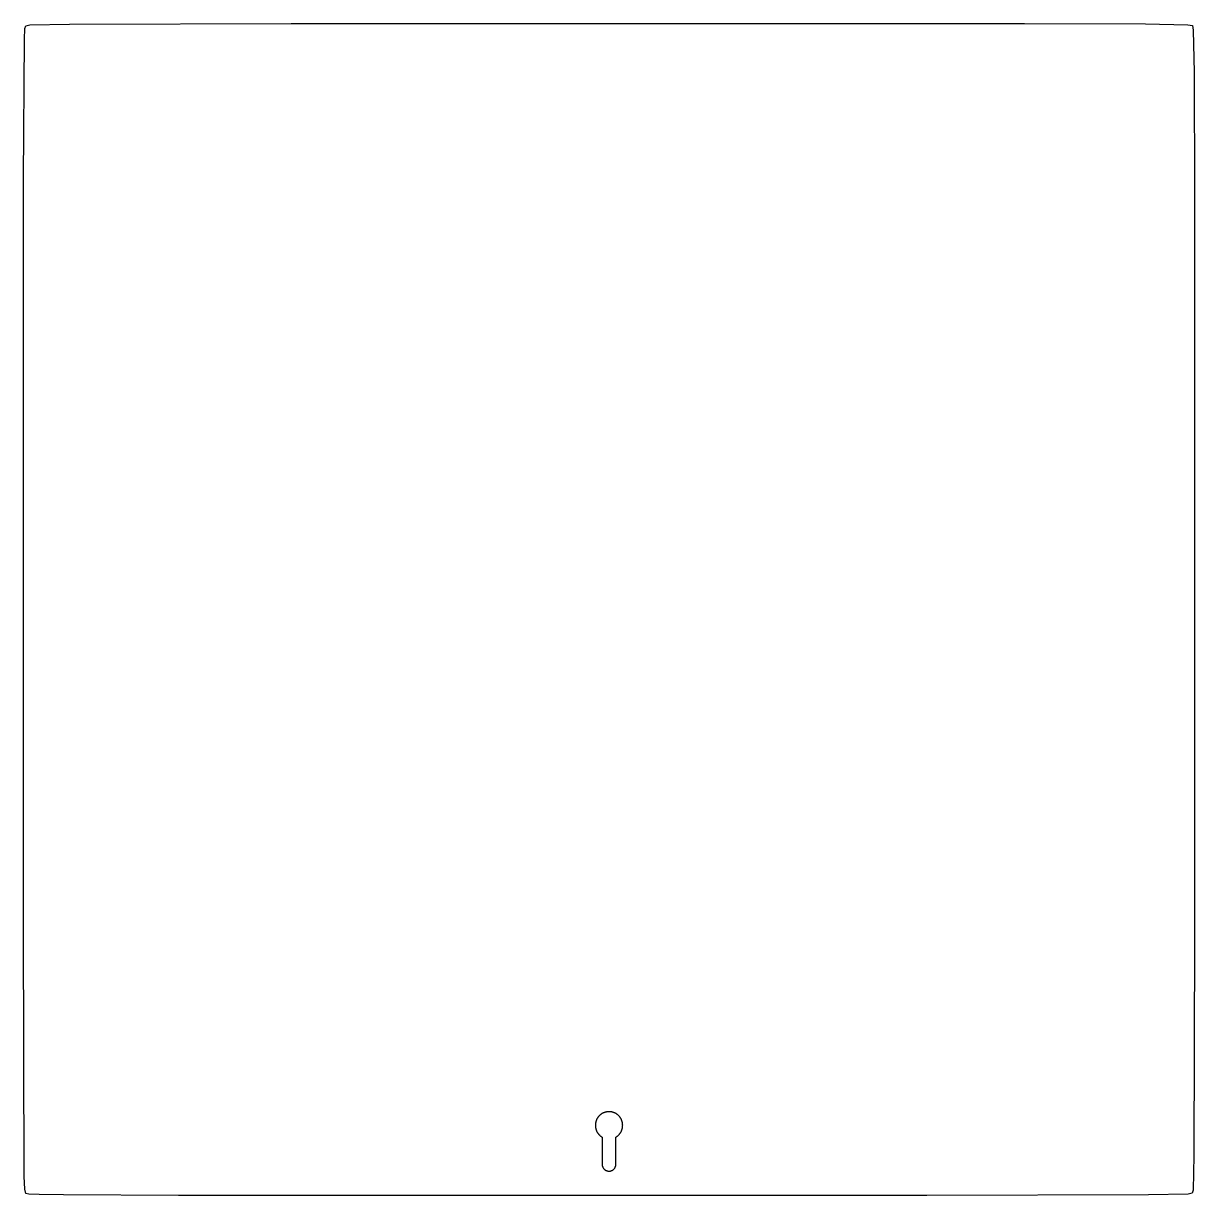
# Model space of a CAD drawing. Header units: millimetres. Extents: x 0 to 300, y 0 to 300.
import ezdxf

# ---------------------------------------------------------------- set-up
doc = ezdxf.new("R2010")
doc.units = ezdxf.units.MM
doc.layers.add('CUT', color=7, linetype='CONTINUOUS')

msp = doc.modelspace()

# ---------------------------------------------------------------- linework, layer by layer
at = {"layer": 'CUT'}
for points in [[(0.3351, 1.64), (0.2121, 4.9079), (0, 68.6944), (0.0303, 260.6644), (0.2424, 296.3919), (0.367, 299.0922), (0.6059, 299.8416), (1.6645, 300.0868), (11.8438, 300.2685), (68.6338, 300.42), (256.5432, 300.3897), (287.5772, 300.2988), (298.418, 300.0869), (299.5629, 299.8804), (299.7839, 298.721), (299.9957, 287.8499), (300.0867, 256.7868), (300.117, 66.2102), (299.9655, 10.2704), (299.7536, 1.3633), (299.511, 0.5784), (298.4525, 0.3332), (288.2732, 0.1515), (231.5135, 0), (39.7253, 0.0303), (10.2666, 0.1516), (4.0156, 0.2428), (1.3633, 0.3633), (0.6479, 0.5607)], [(151.8117, 8), (151.8117, 14.9692), (151.861, 14.9979), (151.9342, 15.043), (152.0062, 15.0899), (152.077, 15.1385), (152.1466, 15.1888), (152.215, 15.2408), (152.2821, 15.2945), (152.3478, 15.3498), (152.4121, 15.4067), (152.4751, 15.4651), (152.5366, 15.5251), (152.5965, 15.5866), (152.655, 15.6495), (152.7119, 15.7139), (152.7672, 15.7796), (152.8209, 15.8467), (152.8729, 15.9151), (152.9232, 15.9847), (152.9718, 16.0555), (153.0187, 16.1275), (153.0637, 16.2006), (153.107, 16.2749), (153.1484, 16.3501), (153.188, 16.4264), (153.2256, 16.5036), (153.2614, 16.5817), (153.2953, 16.6606), (153.3272, 16.7404), (153.3571, 16.8209), (153.385, 16.9021), (153.411, 16.984), (153.4349, 17.0665), (153.4568, 17.1496), (153.4766, 17.2331), (153.4944, 17.3172), (153.5102, 17.4016), (153.5238, 17.4864), (153.5354, 17.5716), (153.5448, 17.6569), (153.5522, 17.7425), (153.5575, 17.8283), (153.5606, 17.9141), (153.5617, 18), (153.5606, 18.0859), (153.5575, 18.1717), (153.5522, 18.2575), (153.5448, 18.3431), (153.5354, 18.4284), (153.5238, 18.5136), (153.5102, 18.5984), (153.4944, 18.6828), (153.4766, 18.7669), (153.4568, 18.8504), (153.4349, 18.9335), (153.411, 19.016), (153.385, 19.0979), (153.3571, 19.1791), (153.3272, 19.2596), (153.2953, 19.3394), (153.2614, 19.4183), (153.2256, 19.4964), (153.188, 19.5736), (153.1484, 19.6499), (153.107, 19.7251), (153.0637, 19.7994), (153.0187, 19.8725), (152.9718, 19.9445), (152.9232, 20.0153), (152.8729, 20.0849), (152.8209, 20.1533), (152.7672, 20.2204), (152.7119, 20.2861), (152.655, 20.3505), (152.5965, 20.4134), (152.5366, 20.4749), (152.4751, 20.5349), (152.4121, 20.5933), (152.3478, 20.6502), (152.2821, 20.7055), (152.215, 20.7592), (152.1466, 20.8112), (152.077, 20.8615), (152.0062, 20.9101), (151.9342, 20.957), (151.861, 21.0021), (151.7868, 21.0453), (151.7116, 21.0867), (151.6353, 21.1263), (151.5581, 21.164), (151.48, 21.1997), (151.4011, 21.2336), (151.3213, 21.2655), (151.2408, 21.2954), (151.1596, 21.3233), (151.0777, 21.3493), (150.9952, 21.3732), (150.9121, 21.3951), (150.8285, 21.415), (150.7445, 21.4327), (150.66, 21.4485), (150.5752, 21.4621), (150.4901, 21.4737), (150.4047, 21.4831), (150.3192, 21.4905), (150.2334, 21.4958), (150.1476, 21.4989), (150.0617, 21.5), (149.9758, 21.4989), (149.8899, 21.4958), (149.8042, 21.4905), (149.7186, 21.4831), (149.6332, 21.4737), (149.5481, 21.4621), (149.4633, 21.4485), (149.3789, 21.4327), (149.2948, 21.415), (149.2113, 21.3951), (149.1282, 21.3732), (149.0457, 21.3493), (148.9638, 21.3233), (148.8826, 21.2954), (148.8021, 21.2655), (148.7223, 21.2336), (148.6433, 21.1997), (148.5652, 21.164), (148.488, 21.1263), (148.4118, 21.0867), (148.3365, 21.0453), (148.2623, 21.0021), (148.1892, 20.957), (148.1172, 20.9101), (148.0464, 20.8615), (147.9767, 20.8112), (147.9084, 20.7592), (147.8413, 20.7055), (147.7756, 20.6502), (147.7112, 20.5933), (147.6483, 20.5349), (147.5868, 20.4749), (147.5268, 20.4134), (147.4684, 20.3505), (147.4115, 20.2861), (147.3561, 20.2204), (147.3025, 20.1533), (147.2505, 20.0849), (147.2001, 20.0153), (147.1515, 19.9445), (147.1047, 19.8725), (147.0596, 19.7994), (147.0164, 19.7251), (146.975, 19.6499), (146.9354, 19.5736), (146.8977, 19.4964), (146.8619, 19.4183), (146.8281, 19.3394), (146.7962, 19.2596), (146.7663, 19.1791), (146.7383, 19.0979), (146.7124, 19.016), (146.6885, 18.9335), (146.6666, 18.8504), (146.6467, 18.7669), (146.6289, 18.6828), (146.6132, 18.5984), (146.5996, 18.5136), (146.588, 18.4284), (146.5785, 18.3431), (146.5712, 18.2575), (146.5659, 18.1717), (146.5627, 18.0859), (146.5617, 18), (146.5627, 17.9141), (146.5659, 17.8283), (146.5712, 17.7425), (146.5785, 17.6569), (146.588, 17.5716), (146.5996, 17.4864), (146.6132, 17.4016), (146.6289, 17.3172), (146.6467, 17.2331), (146.6666, 17.1496), (146.6885, 17.0665), (146.7124, 16.984), (146.7383, 16.9021), (146.7663, 16.8209), (146.7962, 16.7404), (146.8281, 16.6606), (146.8619, 16.5817), (146.8977, 16.5036), (146.9354, 16.4264), (146.975, 16.3501), (147.0164, 16.2749), (147.0596, 16.2006), (147.1047, 16.1275), (147.1515, 16.0555), (147.2001, 15.9847), (147.2505, 15.9151), (147.3025, 15.8467), (147.3561, 15.7796), (147.4115, 15.7139), (147.4684, 15.6495), (147.5268, 15.5866), (147.5868, 15.5251), (147.6483, 15.4651), (147.7112, 15.4067), (147.7756, 15.3498), (147.8413, 15.2945), (147.9084, 15.2408), (147.9767, 15.1888), (148.0464, 15.1385), (148.1172, 15.0899), (148.1892, 15.043), (148.2623, 14.9979), (148.3117, 14.9692), (148.3117, 8), (148.3138, 7.9141), (148.3201, 7.8285), (148.3306, 7.7432), (148.3453, 7.6586), (148.3641, 7.5748), (148.387, 7.492), (148.414, 7.4104), (148.4449, 7.3303), (148.4797, 7.2518), (148.5183, 7.1751), (148.5607, 7.1003), (148.6066, 7.0278), (148.6561, 6.9575), (148.7089, 6.8898), (148.765, 6.8248), (148.8242, 6.7626), (148.8865, 6.7033), (148.9515, 6.6472), (149.0192, 6.5944), (149.0894, 6.5449), (149.162, 6.499), (149.2367, 6.4566), (149.3135, 6.418), (149.392, 6.3832), (149.4721, 6.3523), (149.5537, 6.3254), (149.6365, 6.3024), (149.7203, 6.2836), (149.8049, 6.2689), (149.8902, 6.2584), (149.9758, 6.2521), (150.0617, 6.25), (150.1476, 6.2521), (150.2332, 6.2584), (150.3185, 6.2689), (150.4031, 6.2836), (150.4869, 6.3024), (150.5697, 6.3254), (150.6512, 6.3523), (150.7314, 6.3832), (150.8099, 6.418), (150.8866, 6.4566), (150.9614, 6.499), (151.0339, 6.5449), (151.1042, 6.5944), (151.1719, 6.6472), (151.2369, 6.7033), (151.2991, 6.7626), (151.3583, 6.8248), (151.4145, 6.8898), (151.4673, 6.9575), (151.5168, 7.0278), (151.5627, 7.1003), (151.605, 7.1751), (151.6437, 7.2518), (151.6785, 7.3303), (151.7094, 7.4104), (151.7363, 7.492), (151.7592, 7.5748), (151.7781, 7.6586), (151.7927, 7.7432), (151.8033, 7.8285), (151.8096, 7.9141)]]:
    msp.add_lwpolyline(points, close=True, dxfattribs=at)

doc.saveas('drawing.dxf')
